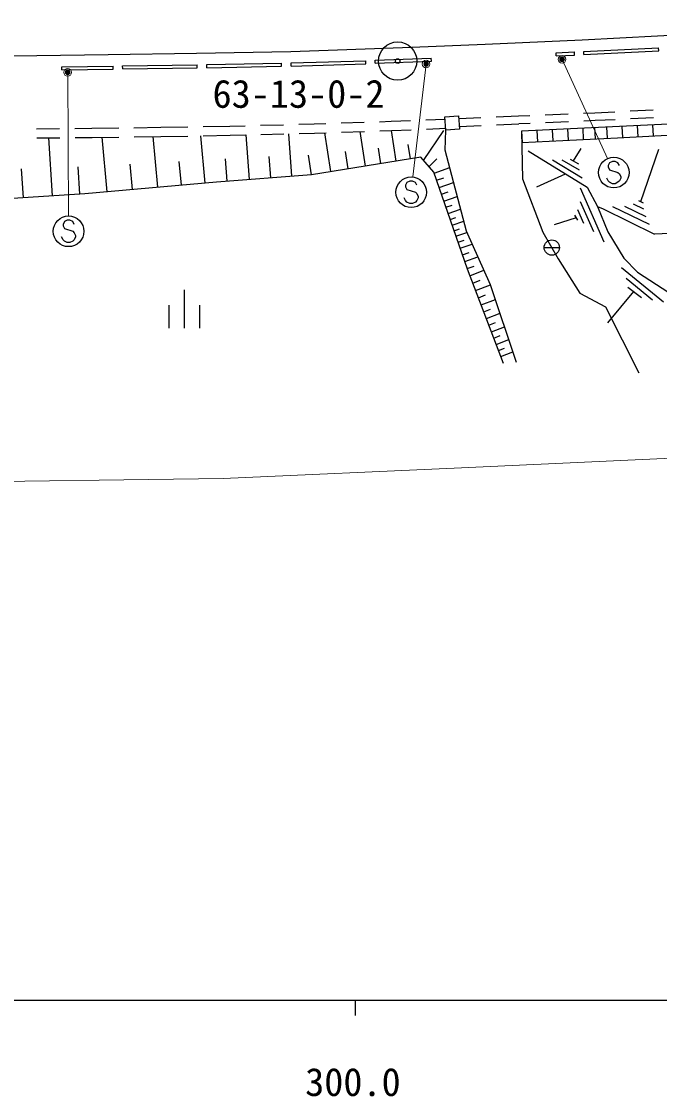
# Model space of a CAD drawing. Units: millimetres at full size, sheet at 1:1000; details may follow other scales. Extents: x -23043849 to 100512, y -219615026 to 21267.
# Drawn here: x -22737634 to -22695996, y -219436311 to -219366197 of the extents above; entities that cross this region are included whole.
import ezdxf
from ezdxf.enums import TextEntityAlignment as Align

# ---------------------------------------------------------------- set-up
doc = ezdxf.new("R2010")
doc.units = ezdxf.units.MM
doc.header["$LTSCALE"] = 1000
doc.header["$PDMODE"] = 32
doc.header["$PDSIZE"] = 500
for name, color, linetype, lineweight in [('M-BGD', 7, 'Continuous', 25), ('M-BMK-SRVR', 3, 'Continuous', 25), ('M-STR-HTXT', 7, 'Continuous', 13), ('M-STR-STRC', 7, 'Continuous', 25), ('M-TTL-BAND', 7, 'Continuous', 25)]:
    doc.layers.add(name, color=color, linetype=linetype, lineweight=lineweight)
doc.layers.add('M-BMK-HTXT', color=7, linetype='Continuous')
doc.styles.add('ＭＳ ゴシック', font='')
doc.styles.get('ＭＳ ゴシック').set_extended_font_data('MS Gothic')

msp = doc.modelspace()

# ---------------------------------------------------------------- linework, layer by layer
at = {"layer": 'M-BGD'}
for p, q in [((-22702741, -219368244), (-22701553, -219368184)), ((-22702731, -219368444), (-22702741, -219368244)), ((-22700935, -219368156), (-22696053, -219367914)), ((-22700925, -219368356), (-22700935, -219368156)), ((-22735008, -219369153), (-22731650, -219369113)), ((-22735006, -219369353), (-22735008, -219369153)), ((-22731032, -219369094), (-22726163, -219369027)), ((-22731029, -219369294), (-22731032, -219369094)), ((-22725534, -219369010), (-22720665, -219368919)), ((-22725530, -219369210), (-22725534, -219369010)), ((-22720044, -219368900), (-22715166, -219368767)), ((-22720039, -219369100), (-22720044, -219368900)), ((-22714553, -219368722), (-22710889, -219368586)), ((-22714546, -219368922), (-22714553, -219368722)), ((-22697910, -219372033), (-22696412, -219371961)), ((-22716764, -219372817), (-22715264, -219372766)), ((-22714265, -219372732), (-22713500, -219372706)), ((-22713500, -219372706), (-22712244, -219372655)), ((-22711245, -219372614), (-22709989, -219372563)), ((-22709101, -219372529), (-22707655, -219372466)), ((-22706656, -219372423), (-22705209, -219372360)), ((-22705209, -219372360), (-22704459, -219372328)), ((-22703460, -219372284), (-22701962, -219372220)), ((-22703438, -219372784), (-22701939, -219372719)), ((-22700963, -219372176), (-22700213, -219372144)), ((-22700940, -219372676), (-22700190, -219372643)), ((-22700213, -219372144), (-22698909, -219372081)), ((-22700190, -219372643), (-22698884, -219372581)), ((-22697885, -219372532), (-22696387, -219372460)), ((-22736643, -219373193), (-22735144, -219373178)), ((-22734144, -219373168), (-22733036, -219373157)), ((-22733036, -219373157), (-22731290, -219373134)), ((-22730291, -219373122), (-22728545, -219373099)), ((-22728545, -219373099), (-22726785, -219373068)), ((-22725786, -219373050), (-22724026, -219373019)), ((-22724026, -219373019), (-22723026, -219372993)), ((-22722027, -219372967), (-22720527, -219372929)), ((-22719528, -219372903), (-22718528, -219372877)), ((-22718528, -219372877), (-22717763, -219372851)), ((-22718510, -219373477), (-22717743, -219373451)), ((-22717437, -219375986), (-22717838, -219373454)), ((-22716743, -219373417), (-22715244, -219373366)), ((-22715184, -219375629), (-22715541, -219373376)), ((-22714245, -219373332), (-22713478, -219373306)), ((-22713179, -219375311), (-22713497, -219373306)), ((-22713478, -219373306), (-22712212, -219373254)), ((-22711394, -219375259), (-22710071, -219373303)), ((-22711213, -219373213), (-22709948, -219373162)), ((-22709066, -219373048), (-22707626, -219372985)), ((-22706627, -219372942), (-22705186, -219372880)), ((-22705187, -219372860), (-22704437, -219372827)), ((-22704999, -219373349), (-22704963, -219374084)), ((-22704000, -219373301), (-22703965, -219374035)), ((-22703001, -219373252), (-22702966, -219373985)), ((-22702003, -219373204), (-22701967, -219373936)), ((-22701004, -219373155), (-22700968, -219373886)), ((-22700231, -219373118), (-22700196, -219373848)), ((-22699445, -219373082), (-22699411, -219373809)), ((-22698446, -219373036), (-22698413, -219373760)), ((-22697447, -219372990), (-22697414, -219373709)), ((-22696448, -219372943), (-22696415, -219373658)), ((-22736637, -219373793), (-22735137, -219373778)), ((-22735614, -219377574), (-22735858, -219373785)), ((-22734137, -219373768), (-22733029, -219373757)), ((-22733029, -219373757), (-22731282, -219373734)), ((-22732050, -219377308), (-22732367, -219373748)), ((-22730283, -219373721), (-22728536, -219373699)), ((-22728742, -219377013), (-22729037, -219373705)), ((-22728536, -219373699), (-22726774, -219373668)), ((-22725657, -219376738), (-22725932, -219373653)), ((-22725774, -219373650), (-22724013, -219373619)), ((-22724013, -219373619), (-22723011, -219373593)), ((-22722747, -219376503), (-22722974, -219373592)), ((-22722011, -219373567), (-22720512, -219373528)), ((-22719980, -219376287), (-22720196, -219373520)), ((-22719512, -219373503), (-22718510, -219373477)), ((-22716310, -219375807), (-22716489, -219374681)), ((-22714181, -219375470), (-22714340, -219374467)), ((-22712242, -219375162), (-22712391, -219374225)), ((-22701609, -219375292), (-22701110, -219374474)), ((-22697218, -219377942), (-22696035, -219374520)), ((-22730396, -219377161), (-22730543, -219375507)), ((-22727200, -219376875), (-22727337, -219375333)), ((-22724203, -219376616), (-22724316, -219375161)), ((-22721364, -219376395), (-22721471, -219375011)), ((-22718703, -219376187), (-22718903, -219374921)), ((-22711038, -219375665), (-22710522, -219375144)), ((-22702989, -219375224), (-22701049, -219376387)), ((-22702379, -219375220), (-22701234, -219375872)), ((-22701819, -219375168), (-22701277, -219375489)), ((-22737508, -219377697), (-22737630, -219375802)), ((-22733830, -219377459), (-22733945, -219375676)), ((-22710705, -219376083), (-22709686, -219375730)), ((-22704000, -219376970), (-22702138, -219376136)), ((-22710541, -219376556), (-22710068, -219376392)), ((-22710377, -219377029), (-22709430, -219376702)), ((-22710225, -219377469), (-22709785, -219377317)), ((-22710073, -219377909), (-22709193, -219377604)), ((-22701175, -219377044), (-22699625, -219380563)), ((-22709931, -219378317), (-22709523, -219378176)), ((-22701176, -219377932), (-22700307, -219379903)), ((-22699057, -219378269), (-22696680, -219379405)), ((-22698285, -219378238), (-22696884, -219378913)), ((-22697706, -219378088), (-22697045, -219378414)), ((-22697366, -219377868), (-22697070, -219378016)), ((-22709790, -219378725), (-22708973, -219378443)), ((-22709658, -219379105), (-22709279, -219378973)), ((-22701444, -219378993), (-22702861, -219379457)), ((-22701538, -219378839), (-22701349, -219379148)), ((-22701342, -219378459), (-22700950, -219379353)), ((-22699679, -219378420), (-22696327, -219380066)), ((-22709527, -219379484), (-22708768, -219379221)), ((-22709403, -219379842), (-22709045, -219379718)), ((-22709279, -219380201), (-22708562, -219379953)), ((-22709143, -219380594), (-22708749, -219380458)), ((-22709006, -219380988), (-22708220, -219380715)), ((-22703525, -219380941), (-22702525, -219380941)), ((-22708857, -219381419), (-22708425, -219381270)), ((-22708708, -219381851), (-22707844, -219381552)), ((-22708547, -219382316), (-22708082, -219382155)), ((-22708372, -219382776), (-22707453, -219382423)), ((-22698485, -219382239), (-22695734, -219384491)), ((-22708185, -219383262), (-22707699, -219383075)), ((-22698169, -219382944), (-22696447, -219384355)), ((-22727019, -219383708), (-22727019, -219386208)), ((-22707998, -219383747), (-22707027, -219383374)), ((-22697683, -219383814), (-22699396, -219385843)), ((-22698058, -219383533), (-22697179, -219384192)), ((-22707819, -219384214), (-22707353, -219384034)), ((-22707640, -219384680), (-22706708, -219384321)), ((-22728019, -219384708), (-22728019, -219386208)), ((-22726019, -219384708), (-22726019, -219386208)), ((-22707468, -219385127), (-22707021, -219384955)), ((-22707297, -219385574), (-22706402, -219385230)), ((-22707132, -219386003), (-22706703, -219385838)), ((-22706967, -219386432), (-22706109, -219386102)), ((-22706809, -219386843), (-22706397, -219386685)), ((-22706651, -219387255), (-22705828, -219386939)), ((-22706499, -219387650), (-22706104, -219387498)), ((-22706347, -219388044), (-22705558, -219387741))]:
    msp.add_line(p, q, dxfattribs=at)
for points in [[(-22702731, -219368444), (-22701543, -219368384), (-22701553, -219368184)], [(-22700925, -219368356), (-22696043, -219368114), (-22696053, -219367914)], [(-22735006, -219369353), (-22731648, -219369313), (-22731650, -219369113)], [(-22731029, -219369294), (-22726160, -219369227), (-22726163, -219369027)], [(-22725530, -219369210), (-22720661, -219369119), (-22720665, -219368919)], [(-22720039, -219369100), (-22715161, -219368967), (-22715166, -219368767)], [(-22714546, -219368922), (-22710882, -219368786), (-22710889, -219368586)], [(-22683555, -219372192), (-22688537, -219372498), (-22694037, -219372832), (-22700444, -219373128), (-22704999, -219373349)], [(-22704999, -219373349), (-22704984, -219374085), (-22698736, -219373776), (-22691825, -219373425), (-22683574, -219373048), (-22683555, -219372192)], [(-22705322, -219388442), (-22707028, -219383370), (-22708596, -219379877), (-22709988, -219374580), (-22709939, -219373286)], [(-22704999, -219373349), (-22704935, -219376465), (-22703606, -219379948), (-22702615, -219381675), (-22701188, -219383924), (-22699525, -219384804), (-22697356, -219389101)], [(-22704573, -219374635), (-22700721, -219377010), (-22700043, -219378269), (-22699679, -219378420)], [(-22706168, -219388511), (-22708531, -219382361), (-22710726, -219376021), (-22711572, -219375056), (-22718718, -219376189), (-22724899, -219376670), (-22733502, -219377438), (-22743293, -219378070)], [(-22700043, -219378269), (-22699360, -219379918), (-22698317, -219381640), (-22697427, -219382537), (-22695384, -219383867), (-22694539, -219384802), (-22693650, -219386202), (-22692550, -219387738), (-22691752, -219388609), (-22691571, -219389174), (-22691500, -219391317)], [(-22682943, -219379097), (-22687689, -219379701), (-22696327, -219380066)]]:
    msp.add_lwpolyline(points, dxfattribs=at)
msp.add_lwpolyline([(-22710000, -219372406), (-22709114, -219372345), (-22709053, -219373225), (-22709939, -219373286)], close=True, dxfattribs=at)
msp.add_circle((-22703025, -219380941), 500, dxfattribs=at)
at = {"layer": 'M-BMK-SRVR'}
for radius in [1250, 150]:
    msp.add_circle((-22713083, -219368780), radius, dxfattribs=at)
at = {"layer": 'M-STR-HTXT'}
for p, q in [((-22711227, -219368973), (-22712085, -219376333)), ((-22702353, -219368670), (-22699398, -219375132)), ((-22734618, -219369510), (-22734566, -219378883))]:
    msp.add_line(p, q, dxfattribs=at)
for points in [[(-22521703, -219374062), (-22577200, -219381787), (-22600828, -219385246), (-22625449, -219388429), (-22653404, -219391664), (-22670835, -219393052), (-22692394, -219394537), (-22708915, -219395302)], [(-22708915, -219395302), (-22724469, -219396008), (-22743917, -219396259), (-22758904, -219396133)]]:
    msp.add_lwpolyline(points, dxfattribs=at)
for centre, radius in [((-22702353, -219368670), 150), ((-22702353, -219368670), 120), ((-22711227, -219368973), 150), ((-22711227, -219368973), 120), ((-22711227, -219368973), 90), ((-22711227, -219368973), 60), ((-22711227, -219368973), 30), ((-22711227, -219368973), 20), ((-22702353, -219368670), 90), ((-22702353, -219368670), 60), ((-22702353, -219368670), 30), ((-22702353, -219368670), 20), ((-22734618, -219369510), 150), ((-22734618, -219369510), 120), ((-22734618, -219369510), 90), ((-22734618, -219369510), 60), ((-22734618, -219369510), 30), ((-22734618, -219369510), 20)]:
    msp.add_circle(centre, radius, dxfattribs=at)
for p in [(-22702353, -219368670), (-22734618, -219369510), (-22711227, -219368973)]:
    msp.add_point(p, dxfattribs=at)
at = {"layer": 'M-STR-STRC'}
for p, q in [((-22699251, -219375413), (-22699342, -219375595)), ((-22699069, -219375322), (-22699251, -219375413)), ((-22698887, -219375322), (-22699069, -219375322)), ((-22698706, -219375413), (-22698887, -219375322)), ((-22698615, -219375595), (-22698706, -219375413)), ((-22699342, -219375595), (-22699342, -219375686)), ((-22699342, -219375686), (-22699251, -219375868)), ((-22699251, -219375868), (-22698706, -219376050)), ((-22698706, -219376050), (-22698615, -219376140)), ((-22698615, -219376140), (-22698524, -219376322)), ((-22712475, -219376699), (-22712566, -219376881)), ((-22712566, -219376881), (-22712566, -219376972)), ((-22712566, -219376972), (-22712475, -219377153)), ((-22712293, -219376608), (-22712475, -219376699)), ((-22712111, -219376608), (-22712293, -219376608)), ((-22711929, -219376699), (-22712111, -219376608)), ((-22711838, -219376881), (-22711929, -219376699)), ((-22699342, -219376595), (-22699433, -219376413)), ((-22699251, -219376686), (-22699342, -219376595)), ((-22699069, -219376777), (-22699251, -219376686)), ((-22698887, -219376777), (-22699069, -219376777)), ((-22698706, -219376686), (-22698887, -219376777)), ((-22698615, -219376595), (-22698706, -219376686)), ((-22698524, -219376413), (-22698615, -219376595)), ((-22698524, -219376322), (-22698524, -219376413)), ((-22712475, -219377153), (-22711929, -219377335)), ((-22711929, -219377335), (-22711838, -219377426)), ((-22711838, -219377426), (-22711748, -219377608)), ((-22711748, -219377608), (-22711748, -219377699)), ((-22712566, -219377881), (-22712657, -219377699)), ((-22712475, -219377972), (-22712566, -219377881)), ((-22712293, -219378063), (-22712475, -219377972)), ((-22712111, -219378063), (-22712293, -219378063)), ((-22711929, -219377972), (-22712111, -219378063)), ((-22711838, -219377881), (-22711929, -219377972)), ((-22711748, -219377699), (-22711838, -219377881)), ((-22734833, -219379246), (-22734924, -219379427)), ((-22734924, -219379427), (-22734924, -219379518)), ((-22734924, -219379518), (-22734833, -219379700)), ((-22734651, -219379155), (-22734833, -219379246)), ((-22734833, -219379700), (-22734288, -219379882)), ((-22734470, -219379155), (-22734651, -219379155)), ((-22734288, -219379246), (-22734470, -219379155)), ((-22734197, -219379427), (-22734288, -219379246)), ((-22734924, -219380427), (-22735015, -219380246)), ((-22734833, -219380518), (-22734924, -219380427)), ((-22734288, -219379882), (-22734197, -219379973)), ((-22734197, -219380427), (-22734288, -219380518)), ((-22734197, -219379973), (-22734106, -219380155)), ((-22734106, -219380246), (-22734197, -219380427)), ((-22734106, -219380155), (-22734106, -219380246)), ((-22734651, -219380609), (-22734833, -219380518)), ((-22734470, -219380609), (-22734651, -219380609)), ((-22734288, -219380518), (-22734470, -219380609))]:
    msp.add_line(p, q, dxfattribs=at)
msp.add_lwpolyline([(-22679794, -219366197), (-22685113, -219366543), (-22690753, -219366861), (-22696137, -219367161), (-22701051, -219367416), (-22707364, -219367703), (-22712158, -219367895), (-22720066, -219368166), (-22726205, -219368287), (-22731970, -219368377), (-22739764, -219368474), (-22748162, -219368523), (-22752976, -219368508)], dxfattribs=at)
for centre in [(-22698978, -219376050), (-22712202, -219377335), (-22734561, -219379882)]:
    msp.add_circle(centre, 1000, dxfattribs=at)
at = {"layer": 'M-TTL-BAND'}
for p, q in [((-23043849, -219430026), (-22504849, -219430026)), ((-22715849, -219430026), (-22715849, -219431026))]:
    msp.add_line(p, q, dxfattribs=at)

# ---------------------------------------------------------------- texts
at = {"layer": 'M-BMK-HTXT', "style": 'ＭＳ ゴシック'}
msp.add_text('63-13-0-2', height=1833, dxfattribs=at).set_placement((-22725166, -219372376), align=Align.BOTTOM_LEFT)
at = {"layer": 'M-TTL-BAND', "style": 'ＭＳ ゴシック'}
msp.add_text('300.0', height=1833, dxfattribs=at).set_placement((-22716005, -219436831), align=Align.BOTTOM_CENTER)

doc.saveas('drawing.dxf')
